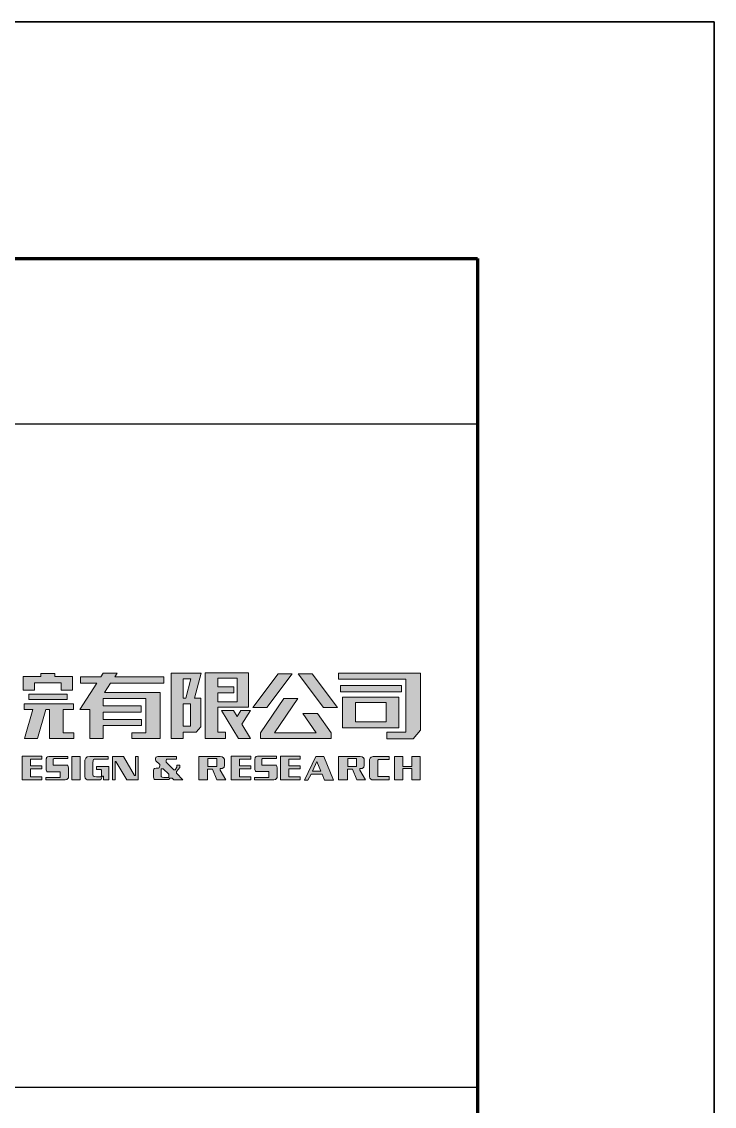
# Model space of a CAD drawing. Header units: millimetres. Extents: x 0 to 16820, y -11520 to 11880.
# Drawn here: x 14275 to 14860, y -4036 to -3120 of the extents above; entities that cross this region are included whole.
import ezdxf
from ezdxf.enums import TextEntityAlignment as Align

# ---------------------------------------------------------------- set-up
doc = ezdxf.new("R2010")
doc.units = ezdxf.units.MM
doc.header["$LTSCALE"] = 1000
doc.layers.add('图框层', color=7, linetype='Continuous')
doc.styles.add('宋体', font='', dxfattribs={"width": 0.8})
doc.styles.get('宋体').set_extended_font_data('SimSun')

# ---------------------------------------------------------------- blocks, each defined once
blk = doc.blocks.new('*U23')
at = {"layer": '图框层'}
h = blk.add_hatch(color=256, dxfattribs=at)
h.dxf.hatch_style = 2
h.paths.add_polyline_path([(714.289, 392.082), (715.422, 392.082), (715.422, 391.768), (715.901, 391.768), (715.901, 392.346), (715.897, 392.346), (715.422, 392.346), (715.154, 392.346), (715.154, 392.484), (714.564, 392.484), (714.564, 392.346), (714.289, 392.346), (713.917, 392.346), (713.81, 392.346), (713.81, 391.768), (714.289, 391.768)])
h = blk.add_hatch(color=256, dxfattribs=at)
h.dxf.hatch_style = 2
h.paths.add_polyline_path([(719.75, 392.071), (719.75, 392.339), (717.676, 392.339), (717.778, 392.496), (717.192, 392.496), (717.09, 392.339), (716.238, 392.339), (716.238, 392.071), (716.917, 392.071), (716.2, 390.96), (716.629, 390.96), (716.629, 389.727), (717.195, 389.727), (717.195, 390.282), (718.808, 390.282), (718.808, 390.543), (717.195, 390.543), (717.195, 390.841), (718.8, 390.841), (718.8, 391.113), (717.195, 391.113), (717.195, 391.42), (718.991, 391.42), (718.991, 389.976), (718.402, 389.976), (718.402, 389.735), (718.991, 389.735), (719.497, 389.735), (719.597, 389.735), (719.597, 391.42), (719.597, 391.672), (718.991, 391.672), (717.246, 391.672), (717.503, 392.071)])
h = blk.add_hatch(color=256, dxfattribs=at)
h.dxf.hatch_style = 2
h.paths.add_polyline_path([(721.251, 392.488), (720.952, 392.488), (720.569, 392.488), (720.079, 392.488), (720.064, 392.488), (720.064, 389.727), (720.569, 389.727), (720.569, 390.007), (721.117, 390.007), (721.32, 390.225), (721.32, 391.435), (721.051, 391.435), (721.328, 392.488)])
h.paths.add_polyline_path([(720.872, 390.248), (720.569, 390.248), (720.569, 391.201), (720.872, 391.201)])
h.paths.add_polyline_path([(720.569, 391.435), (720.569, 392.258), (720.892, 392.258), (720.676, 391.435)])
h = blk.add_hatch(color=256, dxfattribs=at)
h.dxf.hatch_style = 2
h.paths.add_polyline_path([(722.028, 391.063), (722.856, 391.063), (723.307, 391.063), (723.323, 391.063), (723.323, 392.277), (723.323, 392.454), (723.323, 392.503), (722.028, 392.503), (721.523, 392.503), (721.504, 392.503), (721.504, 389.727), (722.028, 389.727), (722.354, 389.727), (722.354, 390.003), (722.028, 390.003)])
h.paths.add_polyline_path([(722.856, 392.277), (722.856, 391.286), (722.028, 391.286), (722.028, 391.665), (722.706, 391.665), (722.706, 391.91), (722.028, 391.91), (722.028, 392.277)])
h = blk.add_hatch(color=256, dxfattribs=at)
h.dxf.hatch_style = 2
h.paths.add_polyline_path([(730.584, 392.492), (729.971, 392.492), (727.133, 392.492), (727.133, 392.235), (729.971, 392.235), (729.971, 389.995), (729.17, 389.995), (729.17, 389.723), (729.971, 389.723), (730.285, 389.723), (730.591, 390.079), (730.591, 392.492)])
h = blk.add_hatch(color=256, dxfattribs=at)
h.dxf.hatch_style = 2
h.paths.add_polyline_path([(725.176, 392.465), (724.583, 392.465), (723.51, 391.041), (724.104, 391.041)])
h = blk.add_hatch(color=256, dxfattribs=at)
h.dxf.hatch_style = 2
h.paths.add_polyline_path([(727.091, 391.041), (726.019, 392.465), (725.425, 392.465), (726.497, 391.041)])
h = blk.add_hatch(color=256, dxfattribs=at)
h.dxf.hatch_style = 2
h.paths.add_polyline_path([(714.055, 391.374), (715.664, 391.374), (715.664, 391.607), (714.055, 391.607)])
h = blk.add_hatch(color=256, dxfattribs=at)
h.dxf.hatch_style = 2
h.paths.add_polyline_path([(729.787, 391.975), (727.214, 391.975), (727.214, 391.707), (729.787, 391.707)])
h = blk.add_hatch(color=256, dxfattribs=at)
h.dxf.hatch_style = 2
h.paths.add_polyline_path([(715.499, 389.972), (715.499, 390.964), (715.935, 390.964), (715.935, 391.194), (713.852, 391.194), (713.852, 390.964), (714.216, 390.964), (713.864, 389.731), (714.422, 389.731), (714.775, 390.964), (714.928, 390.964), (714.928, 389.731), (714.947, 389.731), (715.499, 389.731), (715.951, 389.731), (715.951, 389.972)])
h = blk.add_hatch(color=256, dxfattribs=at)
h.dxf.hatch_style = 2
h.paths.add_polyline_path([(725.616, 390.792), (726.182, 389.976), (724.419, 389.976), (725.418, 391.416), (724.824, 391.416), (723.832, 389.976), (723.832, 389.727), (726.815, 389.727), (726.815, 389.976), (726.246, 390.792)])
h = blk.add_hatch(color=256, dxfattribs=at)
h.dxf.hatch_style = 2
h.paths.add_polyline_path([(729.676, 391.481), (727.298, 391.481), (727.298, 390.19), (729.676, 390.19)])
h.paths.add_polyline_path([(729.14, 390.443), (727.853, 390.443), (727.853, 391.255), (729.14, 391.255)])
h = blk.add_hatch(color=256, dxfattribs=at)
h.dxf.hatch_style = 2
h.paths.add_polyline_path([(723.044, 390.341), (723.417, 390.91), (723.005, 390.91), (722.844, 390.666), (722.691, 390.914), (722.182, 390.914), (722.909, 389.735), (723.418, 389.735)])
h = blk.add_hatch(color=256, dxfattribs=at)
h.dxf.hatch_style = 2
h.paths.add_polyline_path([(714.604, 388.858), (714.604, 388.986), (714.116, 388.986), (713.956, 388.986), (713.765, 388.986), (713.765, 387.991), (713.956, 387.991), (714.116, 387.991), (714.604, 387.991), (714.604, 388.117), (714.116, 388.117), (714.116, 388.452), (714.604, 388.452), (714.604, 388.578), (714.116, 388.578), (714.116, 388.858)])
h = blk.add_hatch(color=256, dxfattribs=at)
h.dxf.hatch_style = 2
edge = h.paths.add_edge_path()
edge.add_spline(control_points=[(714.899, 388.98), (714.899, 388.98), (715.692, 388.98), (715.692, 388.98), (715.692, 388.98), (715.692, 388.885), (715.692, 388.885), (715.692, 388.885), (715.114, 388.885), (715.114, 388.885), (715.114, 388.885), (715.084, 388.856), (715.084, 388.856), (715.084, 388.856), (715.084, 388.607), (715.084, 388.607), (715.084, 388.607), (715.692, 388.607), (715.692, 388.607), (715.692, 388.607), (715.662, 388.607), (715.662, 388.607), (715.662, 388.607), (715.723, 388.609), (715.723, 388.483), (715.723, 388.483), (715.723, 388.092), (715.723, 388.092), (715.723, 388.092), (715.715, 387.985), (715.586, 387.985), (715.586, 387.985), (714.773, 387.985), (714.773, 387.985), (714.773, 387.985), (714.773, 388.085), (714.773, 388.085), (714.773, 388.085), (715.372, 388.085), (715.372, 388.085), (715.372, 388.085), (715.372, 388.328), (715.372, 388.328), (715.372, 388.328), (714.824, 388.328), (714.824, 388.328), (714.824, 388.328), (714.789, 388.336), (714.789, 388.417), (714.789, 388.417), (714.789, 388.874), (714.789, 388.874), (714.789, 388.874), (714.792, 388.98), (714.899, 388.98)], knot_values=[0, 0, 0, 0, 1, 1, 1, 2, 2, 2, 3, 3, 3, 4, 4, 4, 5, 5, 5, 6, 6, 6, 7, 7, 7, 8, 8, 8, 9, 9, 9, 10, 10, 10, 11, 11, 11, 12, 12, 12, 13, 13, 13, 14, 14, 14, 15, 15, 15, 16, 16, 16, 17, 17, 17, 18, 18, 18, 18], degree=3, periodic=0)
h = blk.add_hatch(color=256, dxfattribs=at)
h.dxf.hatch_style = 2
h.paths.add_polyline_path([(716.222, 387.985), (715.861, 387.985), (715.861, 388.98), (716.222, 388.98)])
h = blk.add_hatch(color=256, dxfattribs=at)
h.dxf.hatch_style = 2
edge = h.paths.add_edge_path()
edge.add_spline(control_points=[(716.414, 388.824), (716.414, 388.824), (716.457, 388.98), (716.621, 388.98), (716.621, 388.98), (717.399, 388.98), (717.399, 388.98), (717.399, 388.98), (717.399, 388.866), (717.399, 388.866), (717.399, 388.866), (716.823, 388.866), (716.823, 388.866), (716.823, 388.866), (716.755, 388.882), (716.755, 388.702), (716.755, 388.702), (716.755, 388.21), (716.755, 388.21), (716.755, 388.21), (716.728, 388.115), (716.906, 388.115), (716.906, 388.115), (717.09, 388.115), (717.09, 388.115), (717.09, 388.115), (717.12, 388.104), (717.12, 388.226), (717.12, 388.226), (717.12, 388.363), (717.12, 388.363), (717.12, 388.363), (717.163, 388.428), (717.017, 388.428), (717.017, 388.428), (716.906, 388.428), (716.906, 388.428), (716.906, 388.428), (716.906, 388.547), (716.906, 388.547), (716.906, 388.547), (717.433, 388.547), (717.433, 388.547), (717.433, 388.547), (717.433, 387.991), (717.433, 387.991), (717.433, 387.991), (717.208, 387.991), (717.208, 387.991), (717.208, 387.991), (717.208, 388.145), (717.208, 388.145), (717.208, 388.145), (717.146, 388.145), (717.146, 388.145), (717.146, 388.145), (717.124, 387.985), (717.059, 387.985), (717.059, 387.985), (716.533, 387.985), (716.533, 387.985), (716.533, 387.985), (716.414, 388.016), (716.414, 388.131), (716.414, 388.131), (716.414, 388.824), (716.414, 388.824)], knot_values=[0, 0, 0, 0, 1, 1, 1, 2, 2, 2, 3, 3, 3, 4, 4, 4, 5, 5, 5, 6, 6, 6, 7, 7, 7, 8, 8, 8, 9, 9, 9, 10, 10, 10, 11, 11, 11, 12, 12, 12, 13, 13, 13, 14, 14, 14, 15, 15, 15, 16, 16, 16, 17, 17, 17, 18, 18, 18, 19, 19, 19, 20, 20, 20, 21, 21, 21, 22, 22, 22, 22], degree=3, periodic=0)
h = blk.add_hatch(color=256, dxfattribs=at)
h.dxf.hatch_style = 2
h.paths.add_polyline_path([(718.553, 388.968), (718.553, 388.17), (718.52, 388.17), (718.053, 388.98), (717.583, 388.98), (717.589, 388.968), (717.583, 388.968), (717.583, 387.985), (717.697, 387.985), (717.697, 388.769), (717.722, 388.769), (718.186, 387.985), (718.553, 387.985), (718.579, 387.985), (718.668, 387.985), (718.668, 388.968)])
h = blk.add_hatch(color=256, dxfattribs=at)
h.dxf.hatch_style = 2
edge = h.paths.add_edge_path()
edge.add_spline(control_points=[(720.287, 388.276), (720.287, 388.276), (720.287, 388.34), (720.287, 388.34), (720.287, 388.34), (720.43, 388.503), (720.43, 388.503), (720.43, 388.503), (720.43, 388.605), (720.43, 388.605), (720.43, 388.605), (720.305, 388.605), (720.305, 388.605), (720.305, 388.605), (720.305, 388.517), (720.305, 388.517), (720.305, 388.517), (720.231, 388.411), (720.231, 388.411), (720.231, 388.411), (720.181, 388.411), (720.181, 388.411), (720.181, 388.411), (719.848, 388.729), (719.848, 388.729), (719.848, 388.729), (719.848, 388.819), (719.848, 388.819), (719.854, 388.85), (719.88, 388.859), (719.88, 388.859), (719.88, 388.859), (720.283, 388.859), (720.283, 388.859), (720.283, 388.859), (720.283, 388.971), (720.283, 388.971), (720.283, 388.971), (719.497, 388.971), (719.497, 388.971), (719.343, 388.971), (719.411, 388.791), (719.411, 388.791), (719.411, 388.791), (719.585, 388.634), (719.585, 388.634), (719.585, 388.634), (719.585, 388.583), (719.585, 388.583), (719.585, 388.487), (719.531, 388.487), (719.531, 388.487), (719.531, 388.487), (719.426, 388.487), (719.426, 388.487), (719.294, 388.487), (719.319, 388.382), (719.319, 388.382), (719.319, 388.382), (719.318, 388.109), (719.318, 388.109), (719.318, 387.999), (719.367, 388.004), (719.367, 388.004), (719.367, 388.004), (719.968, 388.004), (719.968, 388.004), (719.968, 388.004), (720.01, 388.06), (720.01, 388.06), (720.01, 388.06), (720.108, 388.06), (720.108, 388.06), (720.108, 388.06), (720.17, 387.985), (720.17, 387.985), (720.17, 387.985), (720.561, 387.985), (720.561, 387.985), (720.561, 387.985), (720.287, 388.276), (720.287, 388.276)], knot_values=[0, 0, 0, 0, 1, 1, 1, 2, 2, 2, 3, 3, 3, 4, 4, 4, 5, 5, 5, 6, 6, 6, 7, 7, 7, 8, 8, 8, 9, 9, 9, 10, 10, 10, 11, 11, 11, 12, 12, 12, 13, 13, 13, 14, 14, 14, 15, 15, 15, 16, 16, 16, 17, 17, 17, 18, 18, 18, 19, 19, 19, 20, 20, 20, 21, 21, 21, 22, 22, 22, 23, 23, 23, 24, 24, 24, 25, 25, 25, 26, 26, 26, 27, 27, 27, 27], degree=3, periodic=0)
edge = h.paths.add_edge_path()
edge.add_spline(control_points=[(719.961, 388.087), (719.961, 388.087), (719.747, 388.087), (719.747, 388.087), (719.634, 388.087), (719.638, 388.138), (719.638, 388.138), (719.638, 388.138), (719.638, 388.426), (719.638, 388.426), (719.638, 388.426), (719.638, 388.457), (719.638, 388.457), (719.638, 388.457), (719.729, 388.457), (719.729, 388.457), (719.729, 388.457), (719.961, 388.224), (719.961, 388.224), (719.961, 388.224), (719.961, 388.087), (719.961, 388.087)], knot_values=[0, 0, 0, 0, 1, 1, 1, 2, 2, 2, 3, 3, 3, 4, 4, 4, 5, 5, 5, 6, 6, 6, 7, 7, 7, 7], degree=3, periodic=0)
h = blk.add_hatch(color=256, dxfattribs=at)
h.dxf.hatch_style = 2
edge = h.paths.add_edge_path()
edge.add_spline(control_points=[(722.129, 388.394), (722.129, 388.394), (722.129, 388.473), (722.129, 388.473), (722.129, 388.473), (722.221, 388.473), (722.221, 388.473), (722.221, 388.473), (722.312, 388.491), (722.312, 388.589), (722.312, 388.589), (722.312, 388.857), (722.312, 388.857), (722.312, 388.857), (722.277, 388.971), (722.135, 388.971), (722.135, 388.971), (721.225, 388.971), (721.225, 388.971), (721.225, 388.971), (721.225, 387.986), (721.225, 387.986), (721.225, 387.986), (721.597, 387.986), (721.597, 387.986), (721.597, 387.986), (721.597, 388.44), (721.597, 388.44), (721.597, 388.44), (721.809, 388.44), (721.809, 388.44), (721.809, 388.44), (721.997, 387.985), (721.997, 387.985), (721.997, 387.985), (722.368, 387.985), (722.368, 387.985), (722.368, 387.985), (722.129, 388.394), (722.129, 388.394)], knot_values=[0, 0, 0, 0, 1, 1, 1, 2, 2, 2, 3, 3, 3, 4, 4, 4, 5, 5, 5, 6, 6, 6, 7, 7, 7, 8, 8, 8, 9, 9, 9, 10, 10, 10, 11, 11, 11, 12, 12, 12, 13, 13, 13, 13], degree=3, periodic=0)
h.paths.add_polyline_path([(721.984, 388.553), (721.61, 388.553), (721.61, 388.894), (721.984, 388.894)])
h = blk.add_hatch(color=256, dxfattribs=at)
h.dxf.hatch_style = 2
h.paths.add_polyline_path([(723.433, 388.858), (723.433, 388.986), (722.945, 388.986), (722.785, 388.986), (722.594, 388.986), (722.594, 387.991), (722.785, 387.991), (722.945, 387.991), (723.433, 387.991), (723.433, 388.117), (722.945, 388.117), (722.945, 388.452), (723.433, 388.452), (723.433, 388.578), (722.945, 388.578), (722.945, 388.858)])
h = blk.add_hatch(color=256, dxfattribs=at)
h.dxf.hatch_style = 2
edge = h.paths.add_edge_path()
edge.add_spline(control_points=[(723.711, 388.986), (723.711, 388.986), (724.504, 388.986), (724.504, 388.986), (724.504, 388.986), (724.504, 388.891), (724.504, 388.891), (724.504, 388.891), (723.925, 388.891), (723.925, 388.891), (723.925, 388.891), (723.896, 388.862), (723.896, 388.862), (723.896, 388.862), (723.896, 388.613), (723.896, 388.613), (723.896, 388.613), (724.504, 388.613), (724.504, 388.613), (724.504, 388.613), (724.474, 388.613), (724.474, 388.613), (724.474, 388.613), (724.535, 388.614), (724.535, 388.487), (724.535, 388.487), (724.535, 388.098), (724.535, 388.098), (724.535, 388.098), (724.527, 387.991), (724.397, 387.991), (724.397, 387.991), (723.585, 387.991), (723.585, 387.991), (723.585, 387.991), (723.585, 388.091), (723.585, 388.091), (723.585, 388.091), (724.184, 388.091), (724.184, 388.091), (724.184, 388.091), (724.184, 388.334), (724.184, 388.334), (724.184, 388.334), (723.636, 388.334), (723.636, 388.334), (723.636, 388.334), (723.601, 388.342), (723.601, 388.423), (723.601, 388.423), (723.601, 388.88), (723.601, 388.88), (723.601, 388.88), (723.604, 388.986), (723.711, 388.986)], knot_values=[0, 0, 0, 0, 1, 1, 1, 2, 2, 2, 3, 3, 3, 4, 4, 4, 5, 5, 5, 6, 6, 6, 7, 7, 7, 8, 8, 8, 9, 9, 9, 10, 10, 10, 11, 11, 11, 12, 12, 12, 13, 13, 13, 14, 14, 14, 15, 15, 15, 16, 16, 16, 17, 17, 17, 18, 18, 18, 18], degree=3, periodic=0)
h = blk.add_hatch(color=256, dxfattribs=at)
h.dxf.hatch_style = 2
h.paths.add_polyline_path([(725.512, 388.858), (725.512, 388.986), (725.025, 388.986), (724.865, 388.986), (724.675, 388.986), (724.675, 387.991), (724.865, 387.991), (725.025, 387.991), (725.512, 387.991), (725.512, 388.117), (725.025, 388.117), (725.025, 388.452), (725.512, 388.452), (725.512, 388.578), (725.025, 388.578), (725.025, 388.858)])
h = blk.add_hatch(color=256, dxfattribs=at)
h.dxf.hatch_style = 2
h.paths.add_polyline_path([(726.507, 388.975), (726.173, 388.975), (725.698, 387.98), (725.839, 387.98), (725.981, 388.231), (726.444, 388.231), (726.544, 387.98), (726.922, 387.98)])
h.paths.add_polyline_path([(726.035, 388.36), (726.212, 388.763), (726.388, 388.36)])
h = blk.add_hatch(color=256, dxfattribs=at)
h.dxf.hatch_style = 2
edge = h.paths.add_edge_path()
edge.add_spline(control_points=[(728.034, 388.394), (728.034, 388.394), (728.034, 388.473), (728.034, 388.473), (728.034, 388.473), (728.126, 388.473), (728.126, 388.473), (728.126, 388.473), (728.218, 388.491), (728.218, 388.589), (728.218, 388.589), (728.218, 388.857), (728.218, 388.857), (728.218, 388.857), (728.182, 388.971), (728.04, 388.971), (728.04, 388.971), (727.131, 388.971), (727.131, 388.971), (727.131, 388.971), (727.131, 387.986), (727.131, 387.986), (727.131, 387.986), (727.502, 387.986), (727.502, 387.986), (727.502, 387.986), (727.502, 388.44), (727.502, 388.44), (727.502, 388.44), (727.714, 388.44), (727.714, 388.44), (727.714, 388.44), (727.903, 387.985), (727.903, 387.985), (727.903, 387.985), (728.275, 387.985), (728.275, 387.985), (728.275, 387.985), (728.034, 388.394), (728.034, 388.394)], knot_values=[0, 0, 0, 0, 1, 1, 1, 2, 2, 2, 3, 3, 3, 4, 4, 4, 5, 5, 5, 6, 6, 6, 7, 7, 7, 8, 8, 8, 9, 9, 9, 10, 10, 10, 11, 11, 11, 12, 12, 12, 13, 13, 13, 13], degree=3, periodic=0)
h.paths.add_polyline_path([(727.89, 388.553), (727.516, 388.553), (727.516, 388.894), (727.89, 388.894)])
h = blk.add_hatch(color=256, dxfattribs=at)
h.dxf.hatch_style = 2
edge = h.paths.add_edge_path()
edge.add_spline(control_points=[(728.437, 388.832), (728.437, 388.832), (728.463, 388.969), (728.588, 388.969), (728.588, 388.969), (729.272, 388.969), (729.272, 388.969), (729.272, 388.969), (729.272, 388.85), (729.272, 388.85), (729.272, 388.85), (728.813, 388.85), (728.813, 388.85), (728.813, 388.85), (728.791, 388.818), (728.791, 388.818), (728.791, 388.818), (728.791, 388.123), (728.791, 388.123), (728.791, 388.123), (729.272, 388.123), (729.272, 388.123), (729.272, 388.123), (729.272, 387.986), (729.272, 387.986), (729.272, 387.986), (728.549, 387.986), (728.549, 387.986), (728.549, 387.986), (728.437, 388.02), (728.437, 388.109), (728.437, 388.109), (728.437, 388.832), (728.437, 388.832)], knot_values=[0, 0, 0, 0, 1, 1, 1, 2, 2, 2, 3, 3, 3, 4, 4, 4, 5, 5, 5, 6, 6, 6, 7, 7, 7, 8, 8, 8, 9, 9, 9, 10, 10, 10, 11, 11, 11, 11], degree=3, periodic=0)
h = blk.add_hatch(color=256, dxfattribs=at)
h.dxf.hatch_style = 2
h.paths.add_polyline_path([(730.228, 388.969), (730.228, 388.552), (729.846, 388.552), (729.846, 388.969), (729.5, 388.969), (729.5, 387.986), (729.846, 387.986), (729.846, 388.461), (730.228, 388.461), (730.228, 387.986), (730.573, 387.986), (730.573, 388.969)])
at = {"layer": '图框层', "color": 4, "lineweight": 35}
for p, q in [((0, 420), (743, 420)), ((743, 420), (743, 0))]:
    blk.add_line(p, q, dxfattribs=at)
at = {"layer": '图框层', "color": 0, "linetype": 'Continuous', "lineweight": 70}
blk.add_line((25, 410), (733, 410), dxfattribs=at)
at = {"layer": '图框层', "lineweight": 0}
for p, q in [((663, 410), (733, 410)), ((715.154, 392.484), (714.564, 392.484)), ((714.564, 392.484), (714.564, 392.346)), ((715.154, 392.346), (715.154, 392.484)), ((717.192, 392.496), (717.09, 392.339)), ((717.778, 392.496), (717.192, 392.496)), ((717.676, 392.339), (717.778, 392.496)), ((720.079, 392.488), (720.064, 392.488)), ((720.064, 392.488), (720.064, 389.727)), ((720.569, 392.488), (720.079, 392.488)), ((720.952, 392.488), (720.569, 392.488)), ((721.251, 392.488), (720.952, 392.488)), ((721.051, 391.435), (721.328, 392.488)), ((721.328, 392.488), (721.251, 392.488)), ((721.523, 392.503), (721.504, 392.503)), ((721.504, 392.503), (721.504, 389.727)), ((722.028, 392.503), (721.523, 392.503)), ((723.323, 392.503), (722.028, 392.503)), ((723.323, 392.454), (723.323, 392.503)), ((729.971, 392.492), (727.133, 392.492)), ((727.133, 392.492), (727.133, 392.235)), ((730.584, 392.492), (729.971, 392.492)), ((730.591, 392.492), (730.584, 392.492)), ((730.591, 390.079), (730.591, 392.492)), ((713.917, 392.346), (713.81, 392.346)), ((713.81, 392.346), (713.81, 391.768)), ((714.289, 392.346), (713.917, 392.346)), ((714.564, 392.346), (714.289, 392.346)), ((714.289, 392.082), (715.422, 392.082)), ((714.289, 391.768), (714.289, 392.082)), ((715.422, 392.346), (715.154, 392.346)), ((715.897, 392.346), (715.422, 392.346)), ((715.422, 392.082), (715.422, 391.768)), ((715.901, 392.346), (715.897, 392.346)), ((715.901, 391.768), (715.901, 392.346)), ((716.917, 392.071), (716.2, 390.96)), ((717.09, 392.339), (716.238, 392.339)), ((716.238, 392.339), (716.238, 392.071)), ((716.238, 392.071), (716.917, 392.071)), ((717.246, 391.672), (717.503, 392.071)), ((717.503, 392.071), (719.75, 392.071)), ((719.75, 392.339), (717.676, 392.339)), ((719.75, 392.071), (719.75, 392.339)), ((720.569, 391.435), (720.569, 392.258)), ((720.569, 392.258), (720.892, 392.258)), ((720.892, 392.258), (720.676, 391.435)), ((722.028, 391.91), (722.028, 392.277)), ((722.028, 392.277), (722.856, 392.277)), ((722.856, 392.277), (722.856, 391.286)), ((723.323, 392.277), (723.323, 392.454)), ((723.323, 391.063), (723.323, 392.277)), ((724.583, 392.465), (723.51, 391.041)), ((724.104, 391.041), (725.176, 392.465)), ((725.176, 392.465), (724.583, 392.465)), ((726.019, 392.465), (725.425, 392.465)), ((725.425, 392.465), (726.497, 391.041)), ((727.091, 391.041), (726.019, 392.465)), ((727.133, 392.235), (729.971, 392.235)), ((729.971, 392.235), (729.971, 389.995)), ((713.81, 391.768), (714.289, 391.768)), ((715.664, 391.607), (714.055, 391.607)), ((714.055, 391.607), (714.055, 391.374)), ((715.422, 391.768), (715.901, 391.768)), ((715.664, 391.374), (715.664, 391.607)), ((718.991, 391.672), (717.246, 391.672)), ((719.597, 391.672), (718.991, 391.672)), ((719.597, 391.42), (719.597, 391.672)), ((722.706, 391.91), (722.028, 391.91)), ((722.028, 391.286), (722.028, 391.665)), ((722.028, 391.665), (722.706, 391.665)), ((722.706, 391.665), (722.706, 391.91)), ((729.787, 391.975), (727.214, 391.975)), ((727.214, 391.975), (727.214, 391.707)), ((727.214, 391.707), (729.787, 391.707)), ((729.787, 391.707), (729.787, 391.975)), ((715.935, 391.194), (713.852, 391.194)), ((713.852, 391.194), (713.852, 390.964)), ((714.055, 391.374), (715.664, 391.374)), ((715.935, 390.964), (715.935, 391.194)), ((717.195, 391.113), (717.195, 391.42)), ((717.195, 391.42), (718.991, 391.42)), ((718.8, 391.113), (717.195, 391.113)), ((718.8, 390.841), (718.8, 391.113)), ((718.991, 391.42), (718.991, 389.976)), ((719.597, 389.735), (719.597, 391.42)), ((720.676, 391.435), (720.569, 391.435)), ((720.569, 390.248), (720.569, 391.201)), ((720.569, 391.201), (720.872, 391.201)), ((720.872, 391.201), (720.872, 390.248)), ((721.32, 391.435), (721.051, 391.435)), ((721.32, 390.225), (721.32, 391.435)), ((722.856, 391.286), (722.028, 391.286)), ((724.824, 391.416), (723.832, 389.976)), ((724.419, 389.976), (725.418, 391.416)), ((725.418, 391.416), (724.824, 391.416)), ((729.676, 391.481), (727.298, 391.481)), ((727.298, 391.481), (727.298, 390.19)), ((727.853, 390.443), (727.853, 391.255)), ((727.853, 391.255), (729.14, 391.255)), ((729.14, 391.255), (729.14, 390.443)), ((729.676, 390.19), (729.676, 391.481)), ((713.852, 390.964), (714.216, 390.964)), ((714.216, 390.964), (713.864, 389.731)), ((714.422, 389.731), (714.775, 390.964)), ((714.775, 390.964), (714.928, 390.964)), ((714.928, 390.964), (714.928, 389.731)), ((715.499, 389.972), (715.499, 390.964)), ((715.499, 390.964), (715.935, 390.964)), ((716.2, 390.96), (716.629, 390.96)), ((716.629, 390.96), (716.629, 389.727)), ((717.195, 390.543), (717.195, 390.841)), ((717.195, 390.841), (718.8, 390.841)), ((722.028, 391.063), (722.856, 391.063)), ((722.028, 390.003), (722.028, 391.063)), ((722.691, 390.914), (722.182, 390.914)), ((722.182, 390.914), (722.909, 389.735)), ((722.844, 390.666), (722.691, 390.914)), ((723.005, 390.91), (722.844, 390.666)), ((722.856, 391.063), (723.307, 391.063)), ((723.417, 390.91), (723.005, 390.91)), ((723.044, 390.341), (723.417, 390.91)), ((723.307, 391.063), (723.323, 391.063)), ((723.51, 391.041), (724.104, 391.041)), ((725.616, 390.792), (726.182, 389.976)), ((726.246, 390.792), (725.616, 390.792)), ((726.815, 389.976), (726.246, 390.792)), ((726.497, 391.041), (727.091, 391.041)), ((718.808, 390.543), (717.195, 390.543)), ((717.195, 389.727), (717.195, 390.282)), ((717.195, 390.282), (718.808, 390.282)), ((718.808, 390.282), (718.808, 390.543)), ((720.872, 390.248), (720.569, 390.248)), ((721.117, 390.007), (721.32, 390.225)), ((723.418, 389.735), (723.044, 390.341)), ((727.298, 390.19), (729.676, 390.19)), ((729.14, 390.443), (727.853, 390.443)), ((713.864, 389.731), (714.422, 389.731)), ((714.928, 389.731), (714.947, 389.731)), ((714.947, 389.731), (715.499, 389.731)), ((715.951, 389.972), (715.499, 389.972)), ((715.499, 389.731), (715.951, 389.731)), ((715.951, 389.731), (715.951, 389.972)), ((718.991, 389.976), (718.402, 389.976)), ((718.402, 389.976), (718.402, 389.735)), ((718.402, 389.735), (718.991, 389.735)), ((718.991, 389.735), (719.497, 389.735)), ((719.497, 389.735), (719.597, 389.735)), ((720.569, 389.727), (720.569, 390.007)), ((720.569, 390.007), (721.117, 390.007)), ((722.354, 390.003), (722.028, 390.003)), ((722.354, 389.727), (722.354, 390.003)), ((722.909, 389.735), (723.418, 389.735)), ((723.832, 389.976), (723.832, 389.727)), ((726.182, 389.976), (724.419, 389.976)), ((726.815, 389.727), (726.815, 389.976)), ((729.971, 389.995), (729.17, 389.995)), ((729.17, 389.995), (729.17, 389.723)), ((730.285, 389.723), (730.591, 390.079)), ((716.629, 389.727), (717.195, 389.727)), ((720.064, 389.727), (720.569, 389.727)), ((721.504, 389.727), (722.028, 389.727)), ((722.028, 389.727), (722.028, 389.727)), ((722.028, 389.727), (722.354, 389.727)), ((723.832, 389.727), (726.815, 389.727)), ((729.17, 389.723), (729.971, 389.723)), ((729.971, 389.723), (730.285, 389.723)), ((713.956, 388.986), (713.765, 388.986)), ((713.765, 388.986), (713.765, 387.991)), ((714.116, 388.986), (713.956, 388.986)), ((714.604, 388.986), (714.116, 388.986)), ((714.116, 388.578), (714.116, 388.858)), ((714.116, 388.858), (714.604, 388.858)), ((714.604, 388.858), (714.604, 388.986)), ((715.861, 387.985), (715.861, 388.98)), ((715.861, 388.98), (716.222, 388.98)), ((716.222, 388.98), (716.222, 387.985)), ((718.053, 388.98), (717.583, 388.98)), ((717.583, 388.98), (717.589, 388.968)), ((717.589, 388.968), (717.583, 388.968)), ((717.583, 388.968), (717.583, 387.985)), ((718.52, 388.17), (718.053, 388.98)), ((718.553, 388.968), (718.553, 388.17)), ((718.668, 388.968), (718.553, 388.968)), ((718.668, 387.985), (718.668, 388.968)), ((721.61, 388.553), (721.61, 388.894)), ((721.61, 388.894), (721.984, 388.894)), ((721.984, 388.894), (721.984, 388.553)), ((722.785, 388.986), (722.594, 388.986)), ((722.594, 388.986), (722.594, 387.991)), ((722.945, 388.986), (722.785, 388.986)), ((723.433, 388.986), (722.945, 388.986)), ((722.945, 388.578), (722.945, 388.858)), ((722.945, 388.858), (723.433, 388.858)), ((723.433, 388.858), (723.433, 388.986)), ((724.865, 388.986), (724.675, 388.986)), ((724.675, 388.986), (724.675, 387.991)), ((725.025, 388.986), (724.865, 388.986)), ((725.512, 388.986), (725.025, 388.986)), ((725.025, 388.578), (725.025, 388.858)), ((725.025, 388.858), (725.512, 388.858)), ((725.512, 388.858), (725.512, 388.986)), ((726.173, 388.975), (725.698, 387.98)), ((726.507, 388.975), (726.173, 388.975)), ((726.922, 387.98), (726.507, 388.975)), ((727.516, 388.553), (727.516, 388.894)), ((727.516, 388.894), (727.89, 388.894)), ((727.89, 388.894), (727.89, 388.553)), ((729.846, 388.969), (729.5, 388.969)), ((729.5, 388.969), (729.5, 387.986)), ((729.846, 388.552), (729.846, 388.969)), ((730.228, 388.969), (730.228, 388.552)), ((730.573, 388.969), (730.228, 388.969)), ((730.573, 387.986), (730.573, 388.969)), ((714.604, 388.578), (714.116, 388.578)), ((714.116, 388.117), (714.116, 388.452)), ((714.116, 388.452), (714.604, 388.452)), ((714.604, 388.452), (714.604, 388.578)), ((717.697, 387.985), (717.697, 388.769)), ((717.697, 388.769), (717.722, 388.769)), ((717.722, 388.769), (718.186, 387.985)), ((721.984, 388.553), (721.61, 388.553)), ((723.433, 388.578), (722.945, 388.578)), ((722.945, 388.117), (722.945, 388.452)), ((722.945, 388.452), (723.433, 388.452)), ((723.433, 388.452), (723.433, 388.578)), ((725.512, 388.578), (725.025, 388.578)), ((725.025, 388.117), (725.025, 388.452)), ((725.025, 388.452), (725.512, 388.452)), ((725.512, 388.452), (725.512, 388.578)), ((726.035, 388.36), (726.212, 388.763)), ((726.388, 388.36), (726.035, 388.36)), ((726.212, 388.763), (726.388, 388.36)), ((727.89, 388.553), (727.516, 388.553)), ((730.228, 388.552), (729.846, 388.552)), ((729.846, 387.986), (729.846, 388.461)), ((729.846, 388.461), (730.228, 388.461)), ((730.228, 388.461), (730.228, 387.986)), ((713.765, 387.991), (713.956, 387.991)), ((713.956, 387.991), (714.116, 387.991)), ((714.604, 388.117), (714.116, 388.117)), ((714.116, 387.991), (714.604, 387.991)), ((714.604, 387.991), (714.604, 388.117)), ((716.222, 387.985), (715.861, 387.985)), ((717.583, 387.985), (717.697, 387.985)), ((718.186, 387.985), (718.553, 387.985)), ((718.553, 388.17), (718.52, 388.17)), ((718.553, 387.985), (718.579, 387.985)), ((718.579, 387.985), (718.668, 387.985)), ((722.594, 387.991), (722.785, 387.991)), ((722.785, 387.991), (722.945, 387.991)), ((723.433, 388.117), (722.945, 388.117)), ((722.945, 387.991), (723.433, 387.991)), ((723.433, 387.991), (723.433, 388.117)), ((724.675, 387.991), (724.865, 387.991)), ((724.865, 387.991), (725.025, 387.991)), ((725.512, 388.117), (725.025, 388.117)), ((725.025, 387.991), (725.512, 387.991)), ((725.512, 387.991), (725.512, 388.117)), ((725.698, 387.98), (725.839, 387.98)), ((725.839, 387.98), (725.981, 388.231)), ((725.981, 388.231), (726.444, 388.231)), ((726.444, 388.231), (726.544, 387.98)), ((726.544, 387.98), (726.922, 387.98)), ((729.5, 387.986), (729.846, 387.986)), ((730.228, 387.986), (730.573, 387.986))]:
    blk.add_line(p, q, dxfattribs=at)
at = {"layer": '图框层', "color": 0, "linetype": 'Continuous', "lineweight": 0}
blk.add_line((733, 410), (733, 10), dxfattribs=at)
at = {"layer": '图框层', "lineweight": 70}
blk.add_line((733, 410), (733, 10), dxfattribs=at)
at = {"layer": '图框层'}
blk.add_line((733, 290), (733, 410), dxfattribs=at)
at = {"layer": '图框层', "color": 7}
for p, q in [((733, 403), (663, 403)), ((733, 403), (663, 403)), ((733, 375), (663, 375))]:
    blk.add_line(p, q, dxfattribs=at)
at = {"layer": '图框层', "lineweight": 0}
for points in [[(714.789, 388.874), (714.789, 388.874), (714.792, 388.98), (714.899, 388.98)], [(714.789, 388.417), (714.789, 388.417), (714.789, 388.874), (714.789, 388.874)], [(714.899, 388.98), (714.899, 388.98), (715.692, 388.98), (715.692, 388.98)], [(715.114, 388.885), (715.114, 388.885), (715.084, 388.856), (715.084, 388.856)], [(715.084, 388.856), (715.084, 388.856), (715.084, 388.607), (715.084, 388.607)], [(715.692, 388.885), (715.692, 388.885), (715.114, 388.885), (715.114, 388.885)], [(715.692, 388.98), (715.692, 388.98), (715.692, 388.885), (715.692, 388.885)], [(716.414, 388.824), (716.414, 388.824), (716.457, 388.98), (716.621, 388.98)], [(716.414, 388.131), (716.414, 388.131), (716.414, 388.824), (716.414, 388.824)], [(716.621, 388.98), (716.621, 388.98), (717.399, 388.98), (717.399, 388.98)], [(716.823, 388.866), (716.823, 388.866), (716.755, 388.882), (716.755, 388.702)], [(717.399, 388.866), (717.399, 388.866), (716.823, 388.866), (716.823, 388.866)], [(717.399, 388.98), (717.399, 388.98), (717.399, 388.866), (717.399, 388.866)], [(719.497, 388.971), (719.343, 388.971), (719.411, 388.791), (719.411, 388.791)], [(720.283, 388.971), (720.283, 388.971), (719.497, 388.971), (719.497, 388.971)], [(719.848, 388.819), (719.854, 388.85), (719.88, 388.859), (719.88, 388.859)], [(719.848, 388.729), (719.848, 388.729), (719.848, 388.819), (719.848, 388.819)], [(719.88, 388.859), (719.88, 388.859), (720.283, 388.859), (720.283, 388.859)], [(720.283, 388.859), (720.283, 388.859), (720.283, 388.971), (720.283, 388.971)], [(722.135, 388.971), (722.135, 388.971), (721.225, 388.971), (721.225, 388.971)], [(721.225, 388.971), (721.225, 388.971), (721.225, 387.986), (721.225, 387.986)], [(722.312, 388.857), (722.312, 388.857), (722.277, 388.971), (722.135, 388.971)], [(722.312, 388.589), (722.312, 388.589), (722.312, 388.857), (722.312, 388.857)], [(723.601, 388.88), (723.601, 388.88), (723.604, 388.986), (723.711, 388.986)], [(723.601, 388.423), (723.601, 388.423), (723.601, 388.88), (723.601, 388.88)], [(723.711, 388.986), (723.711, 388.986), (724.504, 388.986), (724.504, 388.986)], [(723.925, 388.891), (723.925, 388.891), (723.896, 388.862), (723.896, 388.862)], [(723.896, 388.862), (723.896, 388.862), (723.896, 388.613), (723.896, 388.613)], [(724.504, 388.891), (724.504, 388.891), (723.925, 388.891), (723.925, 388.891)], [(724.504, 388.986), (724.504, 388.986), (724.504, 388.891), (724.504, 388.891)], [(728.04, 388.971), (728.04, 388.971), (727.131, 388.971), (727.131, 388.971)], [(727.131, 388.971), (727.131, 388.971), (727.131, 387.986), (727.131, 387.986)], [(728.218, 388.857), (728.218, 388.857), (728.182, 388.971), (728.04, 388.971)], [(728.218, 388.589), (728.218, 388.589), (728.218, 388.857), (728.218, 388.857)], [(728.437, 388.832), (728.437, 388.832), (728.463, 388.969), (728.588, 388.969)], [(728.437, 388.109), (728.437, 388.109), (728.437, 388.832), (728.437, 388.832)], [(728.588, 388.969), (728.588, 388.969), (729.272, 388.969), (729.272, 388.969)], [(728.813, 388.85), (728.813, 388.85), (728.791, 388.818), (728.791, 388.818)], [(728.791, 388.818), (728.791, 388.818), (728.791, 388.123), (728.791, 388.123)], [(729.272, 388.85), (729.272, 388.85), (728.813, 388.85), (728.813, 388.85)], [(729.272, 388.969), (729.272, 388.969), (729.272, 388.85), (729.272, 388.85)], [(714.824, 388.328), (714.824, 388.328), (714.789, 388.336), (714.789, 388.417)], [(715.084, 388.607), (715.084, 388.607), (715.692, 388.607), (715.692, 388.607)], [(715.662, 388.607), (715.662, 388.607), (715.723, 388.609), (715.723, 388.483)], [(715.692, 388.607), (715.692, 388.607), (715.662, 388.607), (715.662, 388.607)], [(715.723, 388.483), (715.723, 388.483), (715.723, 388.092), (715.723, 388.092)], [(716.755, 388.702), (716.755, 388.702), (716.755, 388.21), (716.755, 388.21)], [(716.906, 388.428), (716.906, 388.428), (716.906, 388.547), (716.906, 388.547)], [(716.906, 388.547), (716.906, 388.547), (717.433, 388.547), (717.433, 388.547)], [(717.017, 388.428), (717.017, 388.428), (716.906, 388.428), (716.906, 388.428)], [(717.12, 388.363), (717.12, 388.363), (717.163, 388.428), (717.017, 388.428)], [(717.12, 388.226), (717.12, 388.226), (717.12, 388.363), (717.12, 388.363)], [(717.433, 388.547), (717.433, 388.547), (717.433, 387.991), (717.433, 387.991)], [(719.426, 388.487), (719.294, 388.487), (719.319, 388.382), (719.319, 388.382)], [(719.319, 388.382), (719.319, 388.382), (719.318, 388.109), (719.318, 388.109)], [(719.411, 388.791), (719.411, 388.791), (719.585, 388.634), (719.585, 388.634)], [(719.531, 388.487), (719.531, 388.487), (719.426, 388.487), (719.426, 388.487)], [(719.585, 388.583), (719.585, 388.487), (719.531, 388.487), (719.531, 388.487)], [(719.585, 388.634), (719.585, 388.634), (719.585, 388.583), (719.585, 388.583)], [(719.638, 388.426), (719.638, 388.426), (719.638, 388.457), (719.638, 388.457)], [(719.638, 388.457), (719.638, 388.457), (719.729, 388.457), (719.729, 388.457)], [(719.638, 388.138), (719.638, 388.138), (719.638, 388.426), (719.638, 388.426)], [(719.729, 388.457), (719.729, 388.457), (719.961, 388.224), (719.961, 388.224)], [(720.181, 388.411), (720.181, 388.411), (719.848, 388.729), (719.848, 388.729)], [(720.231, 388.411), (720.231, 388.411), (720.181, 388.411), (720.181, 388.411)], [(720.305, 388.517), (720.305, 388.517), (720.231, 388.411), (720.231, 388.411)], [(720.287, 388.34), (720.287, 388.34), (720.43, 388.503), (720.43, 388.503)], [(720.43, 388.605), (720.43, 388.605), (720.305, 388.605), (720.305, 388.605)], [(720.305, 388.605), (720.305, 388.605), (720.305, 388.517), (720.305, 388.517)], [(720.43, 388.503), (720.43, 388.503), (720.43, 388.605), (720.43, 388.605)], [(721.597, 387.986), (721.597, 387.986), (721.597, 388.44), (721.597, 388.44)], [(721.597, 388.44), (721.597, 388.44), (721.809, 388.44), (721.809, 388.44)], [(721.809, 388.44), (721.809, 388.44), (721.997, 387.985), (721.997, 387.985)], [(722.129, 388.394), (722.129, 388.394), (722.129, 388.473), (722.129, 388.473)], [(722.129, 388.473), (722.129, 388.473), (722.221, 388.473), (722.221, 388.473)], [(722.368, 387.985), (722.368, 387.985), (722.129, 388.394), (722.129, 388.394)], [(722.221, 388.473), (722.221, 388.473), (722.312, 388.491), (722.312, 388.589)], [(723.636, 388.334), (723.636, 388.334), (723.601, 388.342), (723.601, 388.423)], [(723.896, 388.613), (723.896, 388.613), (724.504, 388.613), (724.504, 388.613)], [(724.474, 388.613), (724.474, 388.613), (724.535, 388.614), (724.535, 388.487)], [(724.504, 388.613), (724.504, 388.613), (724.474, 388.613), (724.474, 388.613)], [(724.535, 388.487), (724.535, 388.487), (724.535, 388.098), (724.535, 388.098)], [(727.502, 387.986), (727.502, 387.986), (727.502, 388.44), (727.502, 388.44)], [(727.502, 388.44), (727.502, 388.44), (727.714, 388.44), (727.714, 388.44)], [(727.714, 388.44), (727.714, 388.44), (727.903, 387.985), (727.903, 387.985)], [(728.034, 388.394), (728.034, 388.394), (728.034, 388.473), (728.034, 388.473)], [(728.034, 388.473), (728.034, 388.473), (728.126, 388.473), (728.126, 388.473)], [(728.275, 387.985), (728.275, 387.985), (728.034, 388.394), (728.034, 388.394)], [(728.126, 388.473), (728.126, 388.473), (728.218, 388.491), (728.218, 388.589)], [(714.773, 387.985), (714.773, 387.985), (714.773, 388.085), (714.773, 388.085)], [(714.773, 388.085), (714.773, 388.085), (715.372, 388.085), (715.372, 388.085)], [(715.586, 387.985), (715.586, 387.985), (714.773, 387.985), (714.773, 387.985)], [(715.372, 388.328), (715.372, 388.328), (714.824, 388.328), (714.824, 388.328)], [(715.372, 388.085), (715.372, 388.085), (715.372, 388.328), (715.372, 388.328)], [(715.723, 388.092), (715.723, 388.092), (715.715, 387.985), (715.586, 387.985)], [(716.533, 387.985), (716.533, 387.985), (716.414, 388.016), (716.414, 388.131)], [(717.059, 387.985), (717.059, 387.985), (716.533, 387.985), (716.533, 387.985)], [(716.755, 388.21), (716.755, 388.21), (716.728, 388.115), (716.906, 388.115)], [(716.906, 388.115), (716.906, 388.115), (717.09, 388.115), (717.09, 388.115)], [(717.146, 388.145), (717.146, 388.145), (717.124, 387.985), (717.059, 387.985)], [(717.09, 388.115), (717.09, 388.115), (717.12, 388.104), (717.12, 388.226)], [(717.208, 388.145), (717.208, 388.145), (717.146, 388.145), (717.146, 388.145)], [(717.208, 387.991), (717.208, 387.991), (717.208, 388.145), (717.208, 388.145)], [(717.433, 387.991), (717.433, 387.991), (717.208, 387.991), (717.208, 387.991)], [(719.318, 388.109), (719.318, 387.999), (719.367, 388.004), (719.367, 388.004)], [(719.367, 388.004), (719.367, 388.004), (719.968, 388.004), (719.968, 388.004)], [(719.747, 388.087), (719.634, 388.087), (719.638, 388.138), (719.638, 388.138)], [(719.961, 388.087), (719.961, 388.087), (719.747, 388.087), (719.747, 388.087)], [(719.961, 388.224), (719.961, 388.224), (719.961, 388.087), (719.961, 388.087)], [(719.968, 388.004), (719.968, 388.004), (720.01, 388.06), (720.01, 388.06)], [(720.01, 388.06), (720.01, 388.06), (720.108, 388.06), (720.108, 388.06)], [(720.108, 388.06), (720.108, 388.06), (720.17, 387.985), (720.17, 387.985)], [(720.17, 387.985), (720.17, 387.985), (720.561, 387.985), (720.561, 387.985)], [(720.287, 388.276), (720.287, 388.276), (720.287, 388.34), (720.287, 388.34)], [(720.561, 387.985), (720.561, 387.985), (720.287, 388.276), (720.287, 388.276)], [(721.225, 387.986), (721.225, 387.986), (721.597, 387.986), (721.597, 387.986)], [(721.997, 387.985), (721.997, 387.985), (722.368, 387.985), (722.368, 387.985)], [(723.585, 387.991), (723.585, 387.991), (723.585, 388.091), (723.585, 388.091)], [(723.585, 388.091), (723.585, 388.091), (724.184, 388.091), (724.184, 388.091)], [(724.397, 387.991), (724.397, 387.991), (723.585, 387.991), (723.585, 387.991)], [(724.184, 388.334), (724.184, 388.334), (723.636, 388.334), (723.636, 388.334)], [(724.184, 388.091), (724.184, 388.091), (724.184, 388.334), (724.184, 388.334)], [(724.535, 388.098), (724.535, 388.098), (724.527, 387.991), (724.397, 387.991)], [(727.131, 387.986), (727.131, 387.986), (727.502, 387.986), (727.502, 387.986)], [(727.903, 387.985), (727.903, 387.985), (728.275, 387.985), (728.275, 387.985)], [(728.549, 387.986), (728.549, 387.986), (728.437, 388.02), (728.437, 388.109)], [(729.272, 387.986), (729.272, 387.986), (728.549, 387.986), (728.549, 387.986)], [(728.791, 388.123), (728.791, 388.123), (729.272, 388.123), (729.272, 388.123)], [(729.272, 388.123), (729.272, 388.123), (729.272, 387.986), (729.272, 387.986)]]:
    blk.add_open_spline(points, degree=3, dxfattribs=at)
at = {"layer": '图框层', "style": '宋体', "width": 0.8}
blk.add_attdef('合作设计单位', text='', height=3, dxfattribs=at).set_placement((698, 354), align=Align.MIDDLE_CENTER)
at = {"layer": '图框层', "style": '宋体'}
for tag, p in [('制图人', (695.5, 230.5)), ('设计人', (695.5, 223.5)), ('专业负责人', (695.5, 216.5)), ('设计主持人', (695.5, 209.5)), ('项目经理', (695.5, 202.5)), ('校对', (695.5, 195.5)), ('审核', (695.5, 188.5)), ('审定', (695.5, 181.5)), ('版号1', (671.507, 97.5)), ('版号1日期', (688.507, 97.5)), ('版号1内容', (706.507, 97.5)), ('版号1修改人', (723.507, 97.5)), ('版号2', (671.507, 90.5)), ('版号2日期', (688.507, 90.5)), ('版号2内容', (706.507, 90.5)), ('版号2修改人', (723.507, 90.5)), ('版号3', (671.507, 83.5)), ('版号3日期', (688.507, 83.5)), ('版号3内容', (706.507, 83.5)), ('版号3修改人', (723.507, 83.5)), ('工程名称', (706.5, 73)), ('子项名称', (706.626, 58.967)), ('设计号', (689, 48.5)), ('专业', (724, 48.5)), ('图名', (706.626, 37.903)), ('图号', (706.626, 23.953)), ('阶段', (689, 13.5)), ('日期', (724, 13.5))]:
    blk.add_attdef(tag, text='', height=2.5, dxfattribs=at).set_placement(p, align=Align.MIDDLE_CENTER)

msp = doc.modelspace()

# ---------------------------------------------------------------- block references
at = {"xscale": 20, "yscale": 20, "zscale": 20}
msp.add_blockref('*U23', (0.03683, -11520.00255), dxfattribs=at)

doc.saveas('drawing.dxf')
